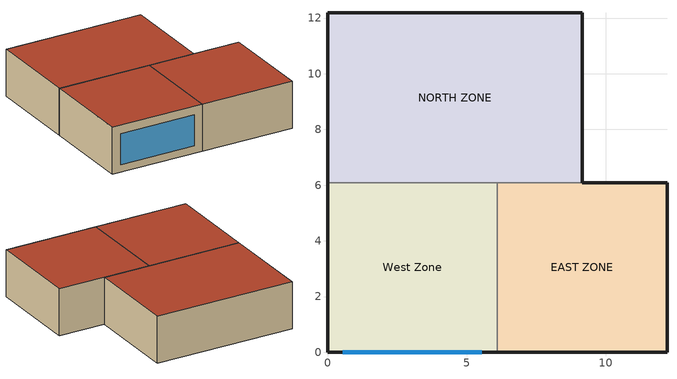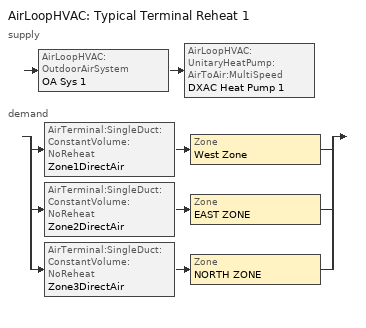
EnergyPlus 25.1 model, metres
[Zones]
West Zone
 floor adiabatic (FLOOR SLAB 8 IN): 0,0 0,6.1 6.1,6.1 6.1,0 z0
 wall outside (EXTWALL80): 0,6.1 0,0 6.1,0 z0:3.05
 wall to NORTH ZONE (PARTITION06): 6.1,6.1 0,6.1 z0:3.05
 wall to EAST ZONE (PARTITION06): 6.1,0 6.1,6.1 z0:3.05
 window (WIN-CON-LIGHT): 0.55,0 5.55,0 z0.5:2.5
 roof outside (ROOF34): 0,6.1 0,0 6.1,0 6.1,6.1 z3.05
EAST ZONE
 floor adiabatic (FLOOR SLAB 8 IN): 6.1,0 6.1,6.1 12.19,6.1 12.19,0 z0
 wall outside (EXTWALL80): 6.1,0 12.19,0 12.19,6.1 9.14,6.1 z0:3.05
 wall to NORTH ZONE (PARTITION06): 9.14,6.1 6.1,6.1 z0:3.05
 roof outside (ROOF34): 6.1,6.1 6.1,0 12.19,0 12.19,6.1 z3.05
NORTH ZONE
 floor adiabatic (FLOOR SLAB 8 IN): 0,6.1 0,12.19 9.14,12.19 9.14,6.1 z0
 wall outside (EXTWALL80): 9.14,6.1 9.14,12.19 0,12.19 0,6.1 z0:3.05
 roof outside (ROOF34): 0,12.19 0,6.1 9.14,6.1 9.14,12.19 z3.05
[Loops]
AirLoopHVAC 'Typical Terminal Reheat 1'
 supply: AirLoopHVAC:OutdoorAirSystem 'OA Sys 1' > AirLoopHVAC:UnitaryHeatPump:AirToAir:MultiSpeed 'DXAC Heat Pump 1'
 demand: split
  | AirTerminal:SingleDuct:ConstantVolume:NoReheat 'Zone1DirectAir' > Zone 'West Zone'
  | AirTerminal:SingleDuct:ConstantVolume:NoReheat 'Zone2DirectAir' > Zone 'EAST ZONE'
  | AirTerminal:SingleDuct:ConstantVolume:NoReheat 'Zone3DirectAir' > Zone 'NORTH ZONE'
[Building]
NONE: Loads convergence tolerance value=0.04; Maximum number of warmup days=25; Minimum number of warmup days=6; North axis=0; Solar distribution=FullInteriorAndExterior; Temperature convergence tolerance value=0.4; Terrain=Suburbs
[Site:GroundTemperature:BuildingSurface]
20.03, 20.03, 20.13, 20.3, 20.43, 20.52, 20.62, 20.77, 20.78, 20.55, 20.44, 20.2
[Site:Location]
CHICAGO_IL_USA TMY2-94846: Elevation=190; Latitude=42; Longitude=-87.88; Time zone=-6
[SizingPeriod:DesignDay] Barometric pressure=99063; Day of month=21; Daylight saving time indicator=No; Humidity condition type=WetBulb; Rain indicator=No; Snow indicator=No; Solar model indicator=ASHRAEClearSky
Name | Daily dry bulb temperature range | Day type | Maximum dry bulb temperature | Month | Sky clearness | Wetbulb or dewpoint at maximum dry bulb | Wind direction | Wind speed
CHICAGO_IL_USA Annual Cooling 1% Design Conditions DB/MCWB | 10.7 | SummerDesignDay | 31.5 | 7 | 1 | 23 | 230 | 5.3
CHICAGO_IL_USA Annual Heating 99% Design Conditions DB | 0 | WinterDesignDay | -17.3 | 1 | 0 | -17.3 | 270 | 4.9
[Construction]
EXTWALL80: A1 - 1 IN STUCCO, C4 - 4 IN COMMON BRICK, E1 - 3 / 4 IN PLASTER OR GYP BOARD
FLOOR SLAB 8 IN: C10 - 8 IN HW CONCRETE
PARTITION06: E1 - 3 / 4 IN PLASTER OR GYP BOARD, C6 - 8 IN CLAY TILE, E1 - 3 / 4 IN PLASTER OR GYP BOARD
ROOF34: E2 - 1 / 2 IN SLAG OR STONE, E3 - 3 / 8 IN FELT AND MEMBRANE, B5 - 1 IN DENSE INSULATION, C12 - 2 IN HW CONCRETE
WIN-CON-LIGHT: WIN-LAY-GLASS-LIGHT
[Material] Thermal absorptance=0.9
Name | Conductivity | Density | Roughness | Solar absorptance | Specific heat | Thickness | Visible absorptance
A1 - 1 IN STUCCO | 0.691831 | 1858.142 | Smooth | 0.92 | 836.8 | 0.0253898 | 0.92
B5 - 1 IN DENSE INSULATION | 0.0432394 | 91.30524 | VeryRough | 0.5 | 836.8 | 0.0253898 | 0.5
C4 - 4 IN COMMON BRICK | 0.726422 | 1922.216 | Rough | 0.76 | 836.8 | 0.101498 | 0.76
C6 - 8 IN CLAY TILE | 0.570761 | 1121.292 | Smooth | 0.82 | 836.8 | 0.203302 | 0.82
C10 - 8 IN HW CONCRETE | 1.729577 | 2242.585 | MediumRough | 0.65 | 836.8 | 0.203302 | 0.65
C12 - 2 IN HW CONCRETE | 1.729577 | 2242.585 | MediumRough | 0.65 | 836.8 | 0.0509016 | 0.65
E1 - 3 / 4 IN PLASTER OR GYP BOARD | 0.726422 | 1601.846 | Smooth | 0.92 | 836.8 | 0.01905 | 0.92
E2 - 1 / 2 IN SLAG OR STONE | 1.435549 | 881.0155 | Rough | 0.55 | 1673.6 | 0.0127102 | 0.55
E3 - 3 / 8 IN FELT AND MEMBRANE | 0.190253 | 1121.292 | Rough | 0.75 | 1673.6 | 0.00954024 | 0.75
[WindowMaterial:Glazing]
WIN-LAY-GLASS-LIGHT: Back side infrared hemispherical emissivity=0.84; Back side solar reflectance at normal incidence=0.031; Back side visible reflectance at normal incidence=0.05; Conductivity=0.9; Front side infrared hemispherical emissivity=0.84; Front side solar reflectance at normal incidence=0.031; Front side visible reflectance at normal incidence=0.05; Infrared transmittance at normal incidence=0; Optical data type=SpectralAverage; Solar transmittance at normal incidence=0.9; Thickness=0.003; Visible transmittance at normal incidence=0.9
[AirLoopHVAC]
Typical Terminal Reheat 1: Design supply air flow rate=1.7
[AirLoopHVAC:UnitaryHeatPump:AirToAir:MultiSpeed]
DXAC Heat Pump 1: Auxiliary off cycle electric power=0; Auxiliary on cycle electric power=0; Availability schedule=FanAndCoilAvailSched; Controlling zone or thermostat location=East Zone; Cooling coil=Heat Pump ACDXCoil 1; Cooling speed 1 supply air flow rate=0.4; Cooling speed 2 supply air flow rate=0.8; Cooling speed 3 supply air flow rate=1.2; Cooling speed 4 supply air flow rate=1.7; Design heat recovery water flow rate=0; Heating coil=Heat Pump DX Heating Coil 1; Heating speed 1 supply air flow rate=0.4; Heating speed 2 supply air flow rate=0.8; Heating speed 3 supply air flow rate=1.2; Heating speed 4 supply air flow rate=1.7; Maximum outdoor dry bulb temperature for supplemental heater operation=21; Maximum supply air temperature from supplemental heater=55; Maximum temperature for heat recovery=80; Minimum outdoor dry bulb temperature for compressor operation=-8; No load supply air flow rate=0.2; Number of speeds for cooling=4; Number of speeds for heating=4; Supplemental heating coil=Supp Gas Heating Coil 1; Supply air fan=Supply Fan 1; Supply air fan operating mode schedule=FanModeSchedule; Supply air fan placement=BlowThrough
[AirTerminal:SingleDuct:ConstantVolume:NoReheat] Availability schedule=FanAndCoilAvailSched
Name | Maximum air flow rate
Zone1DirectAir; Zone3DirectAir | 0.612
Zone2DirectAir | 0.476
[AvailabilityManager:Scheduled]
Name | Schedule
Heat Pump 1 Avail | FanAndCoilAvailSched
Outdoor Air 1 Avail | OutdoorAirAvailSched
[Coil:Cooling:DX:MultiSpeed]
Heat Pump ACDXCoil 1: 2017 speed 1 rated evaporator fan power per volume flow rate=453.3; 2017 speed 2 rated evaporator fan power per volume flow rate=523.3; 2017 speed 3 rated evaporator fan power per volume flow rate=573.3; 2017 speed 4 rated evaporator fan power per volume flow rate=673.3; 2023 speed 1 rated evaporator fan power per volume flow rate=934.4; 2023 speed 2 rated evaporator fan power per volume flow rate=934.4; 2023 speed 3 rated evaporator fan power per volume flow rate=934.4; 2023 speed 4 rated evaporator fan power per volume flow rate=934.4; Apply latent degradation to speeds greater than 1=No; Apply part load fraction to speeds greater than 1=No; Availability schedule=FanAndCoilAvailSched; Condenser type=AirCooled; Crankcase heater capacity=200; Fuel type=NaturalGas; Maximum outdoor dry bulb temperature for crankcase heater operation=10; Minimum outdoor dry bulb temperature for compressor operation=-8; Number of speeds=4; Speed 1 energy input ratio function of flow fraction curve=HPACCOOLEIRFF Speed 1; Speed 1 energy input ratio function of temperature curve=HPACCOOLEIRFT Speed 1; Speed 1 evaporative condenser air flow rate=0.05; Speed 1 evaporative condenser effectiveness=0.9; Speed 1 gross rated cooling cop=3; Speed 1 gross rated sensible heat ratio=0.75; Speed 1 gross rated total cooling capacity=7500; Speed 1 latent capacity time constant=45; Speed 1 maximum cycling rate=3; Speed 1 nominal time for condensate removal to begin=1000; Speed 1 part load fraction correlation curve=HPACCOOLPLFFPLR Speed 1; Speed 1 rated air flow rate=0.4; Speed 1 rated evaporative condenser pump power consumption=50; Speed 1 rated waste heat fraction of power input=0.2; Speed 1 ratio of initial moisture evaporation rate and steady state latent capacity=1.5; Speed 1 total cooling capacity function of flow fraction curve=HPACCoolCapFF Speed 1; Speed 1 total cooling capacity function of temperature curve=HPACCoolCapFT Speed 1; Speed 1 waste heat function of temperature curve=HAPCCoolWHFT Speed 1; Speed 2 energy input ratio function of flow fraction curve=HPACCOOLEIRFF Speed 2; Speed 2 energy input ratio function of temperature curve=HPACCOOLEIRFT Speed 2; Speed 2 evaporative condenser air flow rate=0.1; Speed 2 evaporative condenser effectiveness=0.9; Speed 2 gross rated cooling cop=3; Speed 2 gross rated sensible heat ratio=0.75; Speed 2 gross rated total cooling capacity=17500; Speed 2 latent capacity time constant=45; Speed 2 maximum cycling rate=3; Speed 2 nominal time for condensate removal to begin=1000; Speed 2 part load fraction correlation curve=HPACCOOLPLFFPLR Speed 1; Speed 2 rated air flow rate=0.85; Speed 2 rated evaporative condenser pump power consumption=60; Speed 2 rated waste heat fraction of power input=0.2; Speed 2 ratio of initial moisture evaporation rate and steady state latent capacity=1.5; Speed 2 total cooling capacity function of flow fraction curve=HPACCoolCapFF Speed 2; Speed 2 total cooling capacity function of temperature curve=HPACCoolCapFT Speed 2; Speed 2 waste heat function of temperature curve=HAPCCoolWHFT Speed 2; Speed 3 energy input ratio function of flow fraction curve=HPACCOOLEIRFF Speed 3; Speed 3 energy input ratio function of temperature curve=HPACCOOLEIRFT Speed 3; Speed 3 evaporative condenser air flow rate=0.2; Speed 3 evaporative condenser effectiveness=0.9; Speed 3 gross rated cooling cop=3; Speed 3 gross rated sensible heat ratio=0.75; Speed 3 gross rated total cooling capacity=25500; Speed 3 latent capacity time constant=45; Speed 3 maximum cycling rate=3; Speed 3 nominal time for condensate removal to begin=1000; Speed 3 part load fraction correlation curve=HPACCOOLPLFFPLR Speed 1; Speed 3 rated air flow rate=1.25; Speed 3 rated evaporative condenser pump power consumption=80; Speed 3 rated waste heat fraction of power input=0.2; Speed 3 ratio of initial moisture evaporation rate and steady state latent capacity=1.5; Speed 3 total cooling capacity function of flow fraction curve=HPACCoolCapFF Speed 3; Speed 3 total cooling capacity function of temperature curve=HPACCoolCapFT Speed 3; Speed 3 waste heat function of temperature curve=HAPCCoolWHFT Speed 3; Speed 4 energy input ratio function of flow fraction curve=HPACCOOLEIRFF Speed 4; Speed 4 energy input ratio function of temperature curve=HPACCOOLEIRFT Speed 4; Speed 4 evaporative condenser air flow rate=0.3; Speed 4 evaporative condenser effectiveness=0.9; Speed 4 gross rated cooling cop=3; Speed 4 gross rated sensible heat ratio=0.75; Speed 4 gross rated total cooling capacity=35500; Speed 4 latent capacity time constant=45; Speed 4 maximum cycling rate=3; Speed 4 nominal time for condensate removal to begin=1000; Speed 4 part load fraction correlation curve=HPACCOOLPLFFPLR Speed 1; Speed 4 rated air flow rate=1.75; Speed 4 rated evaporative condenser pump power consumption=100; Speed 4 rated waste heat fraction of power input=0.2; Speed 4 ratio of initial moisture evaporation rate and steady state latent capacity=1.5; Speed 4 total cooling capacity function of flow fraction curve=HPACCoolCapFF Speed 4; Speed 4 total cooling capacity function of temperature curve=HPACCoolCapFT Speed 4; Speed 4 waste heat function of temperature curve=HAPCCoolWHFT Speed 4
[Coil:Heating:DX:MultiSpeed]
Heat Pump DX Heating Coil 1: 2017 speed 1 rated supply air fan power per volume flow rate=345; 2017 speed 2 rated supply air fan power per volume flow rate=425; 2017 speed 3 rated supply air fan power per volume flow rate=525; 2017 speed 4 rated supply air fan power per volume flow rate=673; 2023 speed 1 rated supply air fan power per volume flow rate=934.4; 2023 speed 2 rated supply air fan power per volume flow rate=934.4; 2023 speed 3 rated supply air fan power per volume flow rate=934.4; 2023 speed 4 rated supply air fan power per volume flow rate=934.4; Apply part load fraction to speeds greater than 1=No; Availability schedule=FanAndCoilAvailSched; Crankcase heater capacity=200; Defrost control=Timed; Defrost energy input ratio function of temperature curve=HPACDefrostCAPFT; Defrost strategy=ReverseCycle; Defrost time period fraction=0.058333; Fuel type=NaturalGas; Maximum outdoor dry bulb temperature for crankcase heater operation=10; Maximum outdoor dry bulb temperature for defrost operation=7.22; Minimum outdoor dry bulb temperature for compressor operation=-8; Number of speeds=4; Outdoor dry bulb temperature to turn on compressor=-5; Region number for calculating hspf=4; Resistive defrost heater capacity=2000; Speed 1 energy input ratio function of flow fraction curve=HPACHeatEIRFF Speed 1; Speed 1 energy input ratio function of temperature curve=HPACHeatEIRFT Speed 1; Speed 1 gross rated heating capacity=7500; Speed 1 gross rated heating cop=2.75; Speed 1 heating capacity function of flow fraction curve=HPACHeatCapFF Speed 1; Speed 1 heating capacity function of temperature curve=HPACHeatCapFT Speed 1; Speed 1 part load fraction correlation curve=HPACHeatPLFFPLR Speed 1; Speed 1 rated air flow rate=0.45; Speed 1 rated waste heat fraction of power input=0.2; Speed 1 waste heat function of temperature curve=HAPCHeatWHFT Speed 1; Speed 2 energy input ratio function of flow fraction curve=HPACHeatEIRFF Speed 2; Speed 2 energy input ratio function of temperature curve=HPACHeatEIRFT Speed 2; Speed 2 gross rated heating capacity=17500; Speed 2 gross rated heating cop=2.75; Speed 2 heating capacity function of flow fraction curve=HPACHeatCapFF Speed 2; Speed 2 heating capacity function of temperature curve=HPACHeatCapFT Speed 2; Speed 2 part load fraction correlation curve=HPACHeatPLFFPLR Speed 2; Speed 2 rated air flow rate=0.85; Speed 2 rated waste heat fraction of power input=0.2; Speed 2 waste heat function of temperature curve=HAPCHeatWHFT Speed 2; Speed 3 energy input ratio function of flow fraction curve=HPACHeatEIRFF Speed 3; Speed 3 energy input ratio function of temperature curve=HPACHeatEIRFT Speed 3; Speed 3 gross rated heating capacity=25500; Speed 3 gross rated heating cop=2.75; Speed 3 heating capacity function of flow fraction curve=HPACHeatCapFF Speed 3; Speed 3 heating capacity function of temperature curve=HPACHeatCapFT Speed 3; Speed 3 part load fraction correlation curve=HPACHeatPLFFPLR Speed 3; Speed 3 rated air flow rate=1.25; Speed 3 rated waste heat fraction of power input=0.2; Speed 3 waste heat function of temperature curve=HAPCHeatWHFT Speed 3; Speed 4 energy input ratio function of flow fraction curve=HPACHeatEIRFF Speed 4; Speed 4 energy input ratio function of temperature curve=HPACHeatEIRFT Speed 4; Speed 4 gross rated heating capacity=35500; Speed 4 gross rated heating cop=2.75; Speed 4 heating capacity function of flow fraction curve=HPACHeatCapFF Speed 4; Speed 4 heating capacity function of temperature curve=HPACHeatCapFT Speed 4; Speed 4 part load fraction correlation curve=HPACHeatPLFFPLR Speed 4; Speed 4 rated air flow rate=1.75; Speed 4 rated waste heat fraction of power input=0.2; Speed 4 waste heat function of temperature curve=HAPCHeatWHFT Speed 4
[Coil:Heating:Fuel]
Supp Gas Heating Coil 1: Availability schedule=FanAndCoilAvailSched; Burner efficiency=0.8; Fuel type=NaturalGas; Nominal capacity=45000
[Controller:OutdoorAir]
OA Controller 1: Economizer control action type=ModulateFlow; Economizer control type=NoEconomizer; Lockout type=NoLockout; Maximum outdoor air flow rate=1.7; Minimum limit type=FixedMinimum; Minimum outdoor air flow rate=0.51; Minimum outdoor air schedule=OAFractionSched
[ElectricEquipment] Design level calculation method=EquipmentLevel; Fraction latent=0; Fraction lost=0; Fraction radiant=0.3; Schedule=INTERMITTENT
Name | Design level | Zone or zonelist or space or spacelist
EAST ZONE ElecEq 1 | 1464.375 | EAST ZONE
NORTH ZONE ElecEq 1 | 2928.751 | NORTH ZONE
West Zone ElecEq 1 | 2928.751 | West Zone
[Fan:OnOff]
Supply Fan 1: Availability schedule=FanAndCoilAvailSched; Fan total efficiency=0.7; Maximum flow rate=1.7; Motor efficiency=0.9; Motor in airstream fraction=1; Pressure rise=300
[Lights] Design level calculation method=LightingLevel; End use subcategory=GeneralLights; Fraction radiant=0.2; Fraction replaceable=0; Fraction visible=0.2; Return air fraction=0; Schedule=OFFICE LIGHTING
Name | Lighting level | Zone or zonelist or space or spacelist
EAST ZONE Lights 1 | 1464.375 | EAST ZONE
NORTH ZONE Lights 1 | 878.6252 | NORTH ZONE
[People] Activity level schedule=Activity Sch; Air velocity schedule=Air Velo Sch; Carbon dioxide generation rate=3.82e-08; Clothing insulation schedule=Clothing Sch; Fraction radiant=0.3; Mean radiant temperature calculation type=EnclosureAveraged; Number of people calculation method=People; Number of people schedule=OFFICE OCCUPANCY; Thermal comfort model 1 type=Fanger; Work efficiency schedule=Work Eff Sch
Name | Number of people | Zone or zonelist or space or spacelist
EastPeople | 3 | EAST ZONE
NorthPeople | 4 | NORTH ZONE
WestPeople | 3 | West Zone
[ThermostatSetpoint:SingleCooling]
Cooling Setpoint with SB: Setpoint temperature schedule=Cooling Setpoints
[ThermostatSetpoint:SingleHeating]
Heating Setpoint with SB: Setpoint temperature schedule=Heating Setpoints
[Zone] Ceiling height=Autocalculate; Multiplier=1; Type=1; Volume=Autocalculate
EAST ZONE; NORTH ZONE; West Zone
[ZoneControl:Thermostat]
Zone 2 Thermostat: Zone or zonelist=EAST ZONE; Control 1=Heating Setpoint with SB; Control 2=Cooling Setpoint with SB; Control type schedule=Zone Control Type Sched
[ZoneControl:Thermostat:StagedDualSetpoint]
ZoneThermostat: Zone or zonelist=AllZones; Cooling temperature setpoint base schedule=Cooling Setpoints; Cooling throttling temperature range=1.1; Heating temperature setpoint schedule=Heating Setpoints; Heating throttling temperature range=1.1; Number of cooling stages=4; Number of heating stages=2; Stage 1 cooling temperature offset=0; Stage 1 heating temperature offset=0; Stage 2 cooling temperature offset=1; Stage 2 heating temperature offset=-0.5; Stage 3 cooling temperature offset=2; Stage 3 heating temperature offset=-1; Stage 4 cooling temperature offset=3; Stage 4 heating temperature offset=-1.5
[Zone equipment]
West Zone: Zone1DirectAir
EAST ZONE: Zone2DirectAir
NORTH ZONE: Zone3DirectAir
[ZoneList]
AllZones: West Zone, EAST ZONE, NORTH ZONE
[Curve:Biquadratic] Input unit type for x=Temperature; Input unit type for y=Temperature; Output unit type=Dimensionless
Name | Maximum value of x | Maximum value of y | Minimum value of x | Minimum value of y | Coefficient1 constant | Coefficient2 x | Coefficient3 x 2 | Coefficient4 y | Coefficient5 y 2 | Coefficient6 x y
HAPCCoolWHFT Speed 1; HAPCCoolWHFT Speed 2; HAPCCoolWHFT Speed 3; HAPCCoolWHFT Speed 4; HAPCHeatWHFT Speed 1; HAPCHeatWHFT Speed 2; HAPCHeatWHFT Speed 3; HAPCHeatWHFT Speed 4; HPACDefrostCAPFT | 50 | 50 | 0 | 0 | 1 | 0 | 0 | 0 | 0 | 0
HPACCOOLEIRFT Speed 1; HPACCOOLEIRFT Speed 2; HPACCOOLEIRFT Speed 3; HPACCOOLEIRFT Speed 4 | 23.88889 | 46.11111 | 12.77778 | 23.88889 | 0.632475 | -0.0121321 | 0.000507773 | 0.0155377 | 0.00027284 | -0.000679201
HPACCoolCapFT Speed 1; HPACCoolCapFT Speed 2; HPACCoolCapFT Speed 3; HPACCoolCapFT Speed 4 | 23.88889 | 46.11111 | 12.77778 | 23.88889 | 0.476428 | 0.0401147 | 0.000226411 | -0.000827136 | -7.3224e-06 | -0.000446278
[Curve:Cubic]
Name | Maximum value of x | Minimum value of x | Coefficient1 constant | Coefficient2 x | Coefficient3 x 2 | Coefficient4 x 3 | Input unit type for x | Output unit type
HPACCOOLEIRFF Speed 1; HPACCOOLEIRFF Speed 2; HPACCOOLEIRFF Speed 3; HPACCOOLEIRFF Speed 4; HPACCoolCapFF Speed 1; HPACCoolCapFF Speed 2; HPACCoolCapFF Speed 3; HPACCoolCapFF Speed 4 | 1.5 | 0.5 | 0.472786 | 1.24334 | -1.03871 | 0.322578
HPACHeatCapFF Speed 1; HPACHeatCapFF Speed 2; HPACHeatCapFF Speed 3; HPACHeatCapFF Speed 4 | 1.5 | 0.5 | 0.84 | 0.16 | 0 | 0
HPACHeatCapFT Speed 1; HPACHeatCapFT Speed 2; HPACHeatCapFT Speed 3; HPACHeatCapFT Speed 4 | 20 | -20 | 0.758746 | 0.027626 | 0.000148716 | 3.4992e-06 | Temperature | Dimensionless
HPACHeatEIRFT Speed 1; HPACHeatEIRFT Speed 2; HPACHeatEIRFT Speed 3; HPACHeatEIRFT Speed 4 | 20 | -20 | 1.19248 | -0.0300438 | 0.00103745 | -2.3328e-05 | Temperature | Dimensionless
[Curve:Quadratic] Maximum value of x=1; Minimum value of x=0
Name | Coefficient1 constant | Coefficient2 x | Coefficient3 x 2
HPACCOOLPLFFPLR Speed 1; HPACHeatPLFFPLR Speed 1; HPACHeatPLFFPLR Speed 2; HPACHeatPLFFPLR Speed 3; HPACHeatPLFFPLR Speed 4 | 0.85 | 0.15 | 0
HPACHeatEIRFF Speed 1; HPACHeatEIRFF Speed 2; HPACHeatEIRFF Speed 3; HPACHeatEIRFF Speed 4 | 1.3824 | -0.4336 | 0.0512
[Schedule:Compact]
Activity Sch: Through: 12/31, For: AllDays, Until: 24:00, 131.8
Air Velo Sch: Through: 12/31, For: AllDays, Until: 24:00, 0.137
Clothing Sch: Through: 12/31, For: AllDays, Until: 24:00, 1
Cooling Setpoints: Through: 12/31, For: AllDays, Until:  7:00, 30, Until: 17:00, 24, Until: 24:00, 30
FanAndCoilAvailSched: Through: 3/31, For: AllDays, Until: 24:00, 1, Through: 9/30, For: WeekDays, Until: 7:00, 0, Until: 17:00, 1, Until: 24:00, 0, For: WinterDesignDay, Until: 24:00, 1, For: SummerDesignDay, Until: 7:00, 0, Until: 17:00, 1, Until: 24:00, 0, For: AllOtherDays, Until: 24:00, 0, Through: 12/31, For: AllDays, Until: 24:00, 1
FanModeSchedule; OAFractionSched: Through: 12/31, For: AllDays, Until: 7:00, 0, Until: 17:00, 1, Until: 24:00, 0
Heating Setpoints: Through: 12/31, For: AllDays, Until:  7:00, 15, Until: 17:00, 20, Until: 24:00, 15
INTERMITTENT: Through: 12/31, For: WeekDays SummerDesignDay, Until: 8:00, 0, Until: 18:00, 1, Until: 24:00, 0, For: AllOtherDays, Until: 24:00, 0
OFFICE LIGHTING: Through: 12/31, For: WeekDays SummerDesignDay, Until: 6:00, 0.05, Until: 7:00, 0.2, Until: 17:00, 1, Until: 18:00, 0.5, Until: 24:00, 0.05, For: AllOtherDays, Until: 24:00, 0.05
OFFICE OCCUPANCY: Through: 12/31, For: WeekDays SummerDesignDay, Until: 6:00, 0, Until: 7:00, 0.1, Until: 8:00, 0.5, Until: 12:00, 1, Until: 13:00, 0.5, Until: 16:00, 1, Until: 17:00, 0.5, Until: 18:00, 0.1, Until: 24:00, 0, For: AllOtherDays, Until: 24:00, 0
OutdoorAirAvailSched: Through: 3/31, For: AllDays, Until: 24:00, 1, Through: 9/30, For: WeekDays, Until: 7:00, 0, Until: 17:00, 1, Until: 24:00, 0, For: SummerDesignDay WinterDesignDay, Until: 24:00, 0, For: AllOtherDays, Until: 24:00, 0, Through: 12/31, For: AllDays, Until: 24:00, 1
Work Eff Sch: Through: 12/31, For: AllDays, Until: 24:00, 0
Zone Control Type Sched: Through: 3/31, For: AllDays, Until: 24:00, 1, Through: 9/30, For: AllDays, Until: 24:00, 2, Through: 12/31, For: AllDays, Until: 24:00, 1
